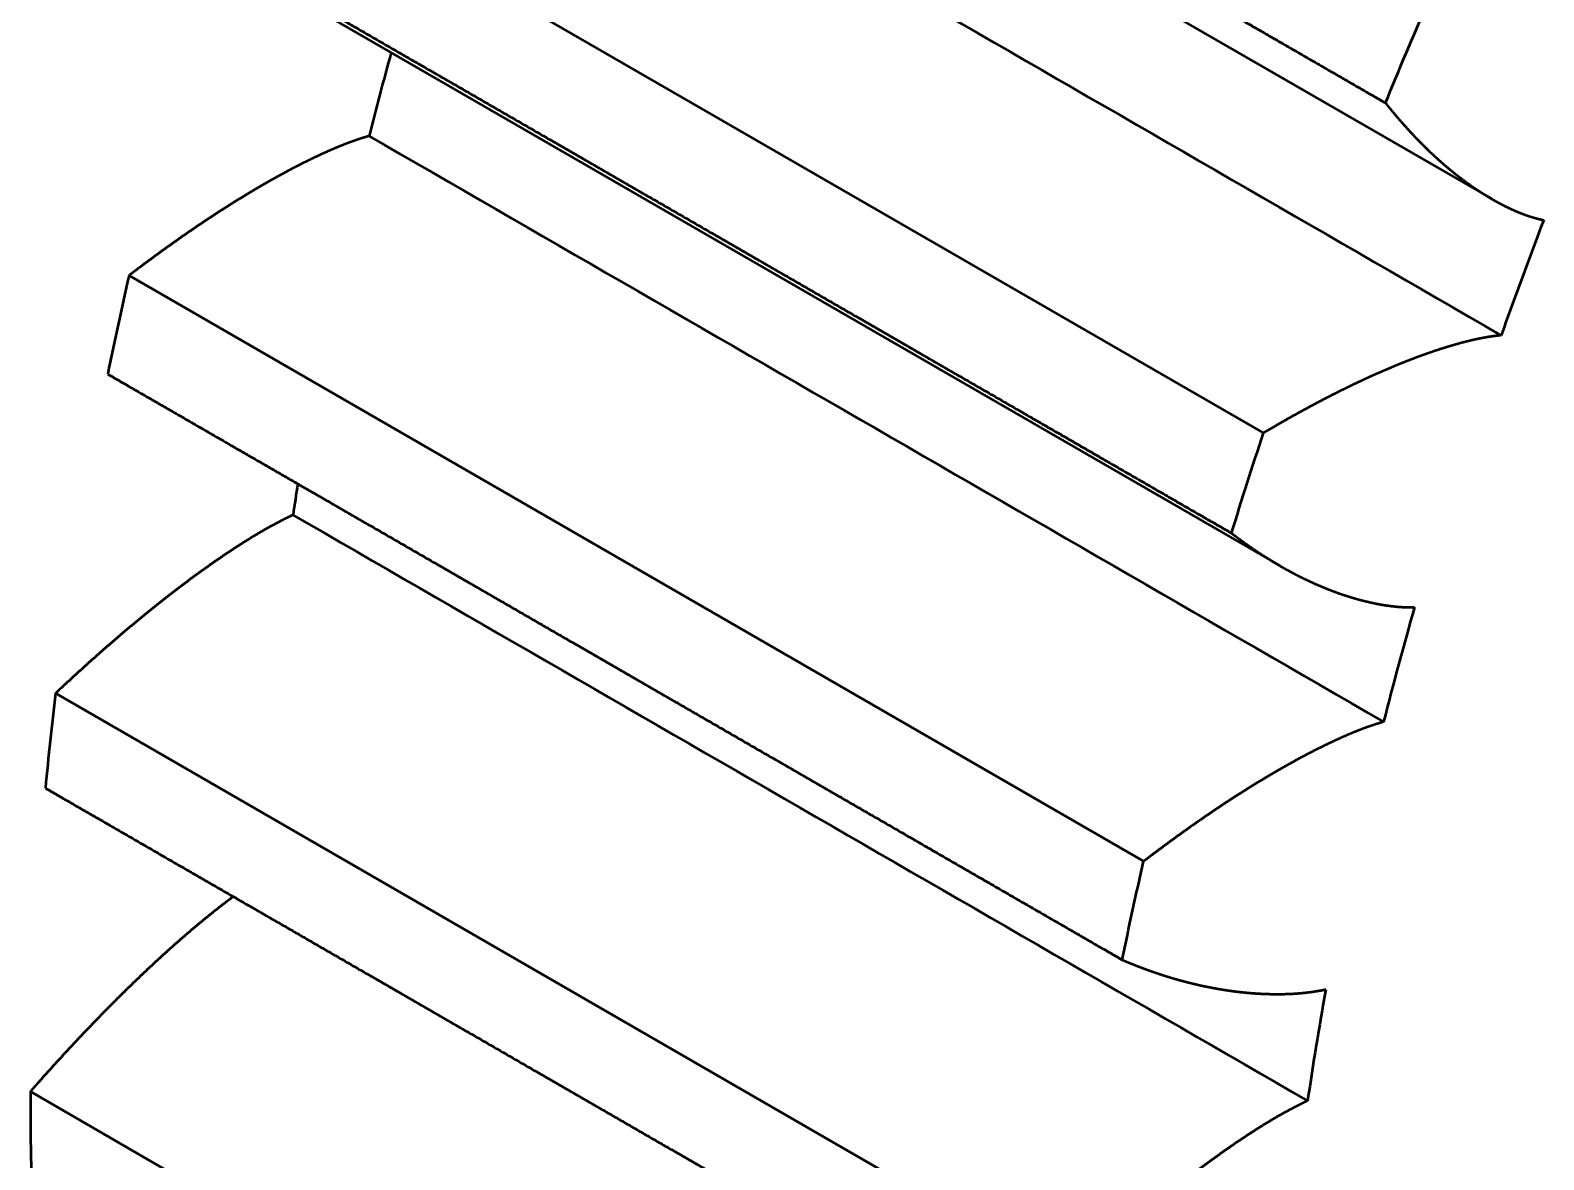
# Model space of a CAD drawing. Header units: inches. Extents: x 0.5 to 16.8, y 0.4 to 9.6.
# Drawn here: x 9.3608 to 9.4646, y 1.8467 to 1.9242 of the extents above; entities that cross this region are included whole.
import ezdxf

# ---------------------------------------------------------------- set-up
doc = ezdxf.new("R2010")
doc.units = ezdxf.units.IN
doc.header["$LTSCALE"] = 0.75
doc.header["$MEASUREMENT"] = 0
doc.layers.add('Visible', color=7, linetype='Continuous', lineweight=50)

msp = doc.modelspace()

# ---------------------------------------------------------------- linework, layer by layer
at = {"layer": 'Visible', "extrusion": (0, 0.8164965809277261, 0.5773502691896258)}
for p, q in [((9.391469902810517, 1.952791611021439, 0.5709219422406022), (9.461067026943287, 1.912609692668639, 0.6277477561370688)), ((9.445404541663496, 1.896561576621934, 0.6355825729747266), (9.375807417530726, 1.936743494974735, 0.5787567590782601)), ((9.376951471317174, 1.927621917343231, 0.5709056556729593), (9.446548595449944, 1.88743999899043, 0.6277314695694258)), ((9.437177095460587, 1.86718239581478, 0.624884877542172), (9.367579971327817, 1.907364314167353, 0.5680590636457055)), ((9.432142910771066, 1.838526062718984, 0.6107873819669294), (9.362545786638297, 1.878707981072012, 0.5539615680700081)), ((9.43040928250139, 1.81120333732315, 0.5935905498909051), (9.36081215836862, 1.851385255676178, 0.5367647359939838))]:
    msp.add_line(p, q, dxfattribs=at)
at = {"layer": 'Visible', "extrusion": (-0.7071067811865475, 0.4082482904638631, -0.577350269189626)}
for radius, start, end in [(0.221456692913604, 76.70145875790458, 78.6514010467333), (0.2214566929131574, 68.32936573463303, 70.27930802344646), (0.2214566929133587, 59.95727271137307, 61.90721500022711)]:
    msp.add_arc((-6.4399000688027, -3.86472908437858, -6.271595350644545), radius, start, end, dxfattribs=at)
at = {"layer": 'Visible', "extrusion": (0.7071067811865475, -0.4082482904638631, 0.577350269189626)}
for centre, radius, start, end in [((6.439900068802633, -3.864729084378323, 6.173170153794048), 0.1993110236220198, 114.3111774286712, 116.1267540213124), ((6.4399000688027, -3.86472908437858, 6.271595350644545), 0.1993110236220306, 105.2645722205967, 107.7546609980465), ((6.439900068802633, -3.864729084378323, 6.173170153794048), 0.2214566929133587, 118.0927849997729, 120.0427272886269), ((6.439900068802633, -3.864729084378323, 6.173170153794048), 0.1993110236220138, 123.798439439326, 124.4988470445358), ((6.4399000688027, -3.86472908437858, 6.271595350644545), 0.1993110236218912, 113.6366652438027, 116.1267540213124), ((6.439900068802633, -3.864729084378323, 6.173170153794048), 0.2214566929135386, 126.4648780230524, 128.4148203118612), ((6.4399000688027, -3.86472908437858, 6.271595350644545), 0.1993110236221114, 122.0087582671021, 124.4988470445358), ((6.439900068802633, -3.864729084378323, 6.173170153794048), 0.221456692913201, 134.8369710462793, 136.7869133350875)]:
    msp.add_arc(centre, radius, start, end, dxfattribs=at)
at = {"layer": 'Visible'}
for points, degree in [([(9.384175634407487, 1.959378647886069, 0.5845132984927659), (9.385567576890256, 1.958575009519109, 0.5856498147709317), (9.388351461855567, 1.95696773278496, 0.5879228473263538), (9.39252728930342, 1.954556817683851, 0.5913323961603965), (9.398095059234269, 1.951342264215555, 0.5958784612721502), (9.405054771647205, 1.947324072380297, 0.6015610426616149), (9.412014484060595, 1.94330588054504, 0.6072436240515344), (9.418974196473986, 1.939287688709783, 0.6129262054414539), (9.425933908886922, 1.935269496874525, 0.6186087868304639), (9.432893621300313, 1.931251305039268, 0.6242913682203834), (9.439853333713703, 1.927233113204011, 0.629973949610303), (9.445421103644097, 1.924018559735714, 0.6345200147220567), (9.44959693109195, 1.921607644634605, 0.6379295635556446), (9.452380816057488, 1.920000367900457, 0.6402025961115214), (9.453772758540257, 1.919196729533496, 0.6413391123892325)], 5), ([(9.39210690605137, 1.943439939594782, 0.5635291455068909), (9.41530594742881, 1.930045966810439, 0.5824710834722282), (9.438504988806475, 1.916651994026324, 0.6014130214380202), (9.46170403018414, 1.903258021241982, 0.6203549594038122)], 3), ([(9.373614058282332, 1.929869041127404, 0.5765820916367375), (9.3750060007651, 1.929065402760443, 0.5777186079149033), (9.377789885730412, 1.927458126026295, 0.5799916404707801), (9.381965713178264, 1.925047210925186, 0.583401189304368), (9.387533483109113, 1.921832657456889, 0.5879472544161217), (9.394493195522049, 1.917814465621632, 0.5936298358055865), (9.40145290793544, 1.913796273786375, 0.599312417195506), (9.40841262034883, 1.909778081951117, 0.6049949985849707), (9.415372332761766, 1.90575989011586, 0.6106775799748903), (9.422332045175157, 1.901741698280603, 0.616360161364355), (9.429291757588548, 1.897723506445345, 0.6220427427542745), (9.434859527518942, 1.894508952977048, 0.6265888078655735), (9.439035354966794, 1.89209803787594, 0.6299983566991614), (9.441819239932332, 1.890490761141791, 0.632271389255493), (9.443211182415101, 1.889687122774831, 0.6334079055336588)], 5), ([(9.453772758540257, 1.919196729533496, 0.6413391123892325), (9.453813490501947, 1.919145508387601, 0.6412530073089329), (9.453895101194124, 1.919043346237913, 0.6410808154828374), (9.454017957536283, 1.918890943436281, 0.6408225827535716), (9.454182647309612, 1.918689421899444, 0.6404783825541926), (9.454389982980505, 1.918440333364742, 0.6400483170618827), (9.454598798768533, 1.918194073787618, 0.6396184391796851), (9.454809102599942, 1.917950664029604, 0.6391887539498384), (9.455020902844584, 1.917710129604075, 0.6387592691630744), (9.455234207386415, 1.917472499973428, 0.6383299959957185), (9.455449023795385, 1.917237807557058, 0.6379009481020148), (9.455665359512299, 1.917006086661331, 0.6374721406255048), (9.455883221965454, 1.916777372284059, 0.6370435892163187), (9.456102618662957, 1.916551698941248, 0.6366153090848456), (9.45632355718772, 1.916329099102541, 0.6361873139044292), (9.456546045714052, 1.916109604999292, 0.6357596164543793), (9.456770093527442, 1.915893250679346, 0.6353322294371537), (9.456995711503854, 1.915680073920385, 0.6349051662455167), (9.457222912496722, 1.915470117920904, 0.6344784416837683), (9.45745171182421, 1.915263433377731, 0.6340520728390402), (9.457682126372905, 1.91506007591579, 0.6336260783614307), (9.45791417349847, 1.914860102852799, 0.6332004775258611), (9.458147869861708, 1.914663569877803, 0.6327752893043908), (9.45838323038311, 1.914470528058246, 0.6323505315331204), (9.45862026664054, 1.914281019390273, 0.6319262197280295), (9.458858989606828, 1.914095083970551, 0.6315023688030124), (9.459099412991012, 1.913912768815408, 0.631078995214466), (9.459341556460235, 1.913734136372568, 0.6306561190299362), (9.459585448505553, 1.913559272133398, 0.6302337658094075), (9.459831130326169, 1.913388294948618, 0.6298119691332431), (9.460078650432937, 1.913221342891347, 0.62939076721932), (9.460328057848987, 1.913058555430098, 0.6289701986484033), (9.460579395373546, 1.912900055824593, 0.6285502981577338), (9.460832693534261, 1.912745935311477, 0.6281310928752646), (9.461087961998604, 1.912596230709369, 0.6277125969932058), (9.46134520459714, 1.912450963537594, 0.6272948210375944), (9.461604437528425, 1.912310187443381, 0.6268777831037369), (9.4618657068977, 1.912174033917609, 0.6264615197023886), (9.46212910536929, 1.912042755715447, 0.6260460960679666), (9.462394792352374, 1.911916779528838, 0.6256316186827462), (9.462662971139938, 1.911796646114908, 0.6252182209364037), (9.46293386142111, 1.91168293832834, 0.624806045906098), (9.463207673127503, 1.911576212679847, 0.6243952299932971), (9.463484580264325, 1.911476930853041, 0.6239858865451424), (9.463764692728095, 1.911385385993754, 0.6235780882507242), (9.46404806947567, 1.911301736992527, 0.623171875256503), (9.464277401118128, 1.911241186502139, 0.6228481868411109), (9.464450880471308, 1.911199359924467, 0.6226061430361369), (9.46456719090111, 1.911173068171138, 0.6224451013572434), (9.464625510497402, 1.911160320451927, 0.6223646607318187)], 5), ([(9.384047990915864, 1.916927346763487, 0.5546520263105776), (9.38397927187339, 1.916907500409934, 0.5547221561141669), (9.383841657119778, 1.91686701988624, 0.5548620750250848), (9.383634704983027, 1.916803935648886, 0.5550709313010884), (9.383357707939698, 1.916715092645745, 0.5553473605195904), (9.383009696595767, 1.916596163092208, 0.5556894897345046), (9.382659938088185, 1.916469422453929, 0.5560282355077106), (9.382308474550658, 1.916335028681715, 0.5563636579254307), (9.381955382554, 1.916193273058298, 0.5566958691747459), (9.381600781733372, 1.916044614230259, 0.5570250470459541), (9.381244816101347, 1.915889605024404, 0.5573514060670277), (9.380887636675428, 1.915728824458029, 0.5576751707089898), (9.380529384112837, 1.915562809788298, 0.5579965485990215), (9.380170170440582, 1.915391985060069, 0.5583157023779677), (9.379810063844847, 1.915216601660859, 0.5586327262931263), (9.37944910197712, 1.915036790607928, 0.5589476668747011), (9.379087302904967, 1.914852605654232, 0.5592605400029242), (9.378724676640335, 1.914664068663797, 0.5595713488764886), (9.378361237085986, 1.914471216692164, 0.559880102669922), (9.377997011882602, 1.914274140814769, 0.5601868319304231), (9.377632036758317, 1.91407296389616, 0.5604915797784997), (9.377266351524444, 1.913867824889621, 0.5607943957111274), (9.37689999561508, 1.913658861361682, 0.5610953287041411), (9.376533003552598, 1.913446191789944, 0.5613944202541461), (9.376165401355369, 1.913229901527302, 0.5616916988483354), (9.375797209215083, 1.913010053051039, 0.5619871839357984), (9.375428443471495, 1.91278669352414, 0.562280888852456), (9.375059118804078, 1.912559863250635, 0.5625728241207071), (9.3746892505003, 1.912329604434262, 0.5628630008577602), (9.374318856275526, 1.912095968297763, 0.5631514335891552), (9.37394795504611, 1.911859010657281, 0.5634381386125824), (9.373576566065598, 1.911618788936039, 0.5637231329542374), (9.373204707973859, 1.911375358856503, 0.5640064331851136), (9.37283239783483, 1.911128771213953, 0.564288054323697), (9.37245965039438, 1.910879069312159, 0.5645680089314737), (9.372086478925443, 1.910626291062499, 0.5648463075599466), (9.371712895927434, 1.910370470693124, 0.5651229591030642), (9.37133891386907, 1.910111640674359, 0.5653979712496948), (9.370964545988048, 1.909849833792805, 0.5656713509706606), (9.37058980692905, 1.909585084962828, 0.5659431050180501), (9.370214711732391, 1.909317429607199, 0.5662132400193514), (9.369839274974996, 1.909046902431783, 0.5664817626620788), (9.369463509876145, 1.908773536170656, 0.5667486799029575), (9.369087427406615, 1.908497360459705, 0.5670139992607801), (9.368711035469918, 1.908218400785927, 0.5672777290778868), (9.368334339404786, 1.907936677865564, 0.5675398774646965), (9.368032741819892, 1.907709101235923, 0.5677483365811895), (9.367806408919936, 1.907537186521722, 0.5679039745800765), (9.367655460495829, 1.907422029489226, 0.5680074195697671), (9.367579971327817, 1.907364314167353, 0.5680590636457055)], 5), ([(9.384047990915864, 1.916927346763487, 0.5546520263105776), (9.407247032293302, 1.903533373979144, 0.5735939642759149), (9.430446073670968, 1.890139401194801, 0.5925359022417069), (9.453645115048634, 1.876745428410686, 0.611477840207499)], 3), ([(9.46170403018414, 1.903258021241982, 0.6203549594038122), (9.461638543729581, 1.903251383357883, 0.6204304699108434), (9.461507309556513, 1.9032373079433, 0.6205812454695661), (9.461309674505177, 1.90321379588022, 0.6208066724461787), (9.46104459226672, 1.903177644740708, 0.621105767841982), (9.460710628640985, 1.903124461518473, 0.6214771818627014), (9.460374078730869, 1.903063348978549, 0.6218461565481448), (9.460035001071677, 1.902994466033533, 0.6222127325745532), (9.459693502572694, 1.902918105975232, 0.6225769863945061), (9.459349750716687, 1.902834730809218, 0.6229390395719747), (9.459003947206387, 1.902744897453658, 0.6232990388730286), (9.458656303466572, 1.902649189169779, 0.6236571377839937), (9.458307016160237, 1.902548147041898, 0.6240134780468907), (9.457956241434434, 1.902442197923619, 0.6243681702530921), (9.457604073483939, 1.902331594494626, 0.6247212777097957), (9.45725056333777, 1.902216468002052, 0.6250728307245481), (9.456895734334243, 1.902096871740923, 0.6254228384000271), (9.45653959840661, 1.901972826831752, 0.6257713010541011), (9.456182172969196, 1.901844369709579, 0.6261182231237399), (9.455823494840391, 1.901711591301137, 0.626463623809741), (9.455463612258885, 1.901574614597621, 0.6268075309994856), (9.455102579235248, 1.901433578821525, 0.6271499769900402), (9.454740449258228, 1.901288621800177, 0.627490993729225), (9.454377268908278, 1.901139862118725, 0.6278306080212133), (9.454013072795536, 1.900987384967038, 0.628168837713929), (9.453647887304673, 1.900831252460875, 0.6285056944175267), (9.453281733357475, 1.900671511260043, 0.628841185499823), (9.452914629491719, 1.900508201088996, 0.6291753163473004), (9.45254659504008, 1.900341363560756, 0.629508092706601), (9.452177652698769, 1.900171049358732, 0.6298395226199318), (9.451807826842927, 1.8999973137918, 0.6301696153423109), (9.45143714236065, 1.899820213805242, 0.6304983806599012), (9.45106562336196, 1.899639804667913, 0.6308258281233066), (9.45069329189187, 1.899456136744675, 0.6311519663481704), (9.450320166925852, 1.899269252932072, 0.6314768024258228), (9.449946265410066, 1.89907919070788, 0.6318003421019966), (9.449571603115604, 1.898885983800483, 0.6321225899114324), (9.44919619556595, 1.898689664077892, 0.6324435493747842), (9.448820059028098, 1.89849026358138, 0.6327632232273572), (9.448443211326552, 1.898287816317861, 0.6330816136842259), (9.448065670712825, 1.898082356751047, 0.6333987227608304), (9.447687454924566, 1.897873918678897, 0.6337145526345012), (9.447308580204666, 1.897662534092888, 0.634029106030539), (9.446929060345614, 1.897448232164606, 0.6343423866846933), (9.44654890580387, 1.897231038303062, 0.634654399757892), (9.446168124086629, 1.897010973391389, 0.6349651508226088), (9.445863000878493, 1.896832637150055, 0.6352127461400414), (9.445633879624669, 1.896697604460769, 0.6353978786905827), (9.44548100828911, 1.896607014010897, 0.6355210499536952), (9.445404541663496, 1.896561576621934, 0.6355825729747266)], 5), ([(9.366117137582936, 1.900602632896835, 0.5650694310938889), (9.367509080065705, 1.899798994529647, 0.5662059473720547), (9.370292965031016, 1.898191717795498, 0.5684789799274768), (9.374468792478869, 1.895780802694617, 0.5718885287610647), (9.380036562409718, 1.89256624922632, 0.5764345938728184), (9.386996274822653, 1.888548057391063, 0.5821171752627379), (9.393955987236044, 1.884529865555805, 0.5877997566526574), (9.400915699649435, 1.880511673720321, 0.5934823380421221), (9.40787541206237, 1.876493481885291, 0.5991649194315869), (9.414835124475761, 1.872475290049806, 0.6048475008215064), (9.421794836889152, 1.868457098214549, 0.6105300822114259), (9.427362606819546, 1.865242544746479, 0.6150761473227249), (9.431538434267399, 1.862831629645143, 0.6184856961563128), (9.434322319232937, 1.861224352910995, 0.6207587287121896), (9.435714261715706, 1.860420714544034, 0.6218952449903554)], 5), ([(9.37883135004677, 1.89093378220673, 0.5426608546954412), (9.378760863043684, 1.890901150374248, 0.5427241091006181), (9.378619800729442, 1.890835127513355, 0.5428501892342865), (9.378407942332164, 1.89073381563253, 0.5430380234020049), (9.378124934194833, 1.890594174300759, 0.5432858948338435), (9.37777029239101, 1.890412033192888, 0.5435914473514458), (9.377414779781024, 1.890222365712134, 0.5438927444365618), (9.377058421199994, 1.890025325483066, 0.544189864298005), (9.376701261248858, 1.889821195569994, 0.5444829524703891), (9.376343369164491, 1.889610421483894, 0.5447722391804746), (9.375984828199766, 1.889393540179753, 0.5450580021470159), (9.375625725747799, 1.889171114090232, 0.545340532037244), (9.375266143460298, 1.888943665192983, 0.5456200979415371), (9.374906146857032, 1.888711605687377, 0.5458969110854923), (9.37454577666313, 1.888475180310479, 0.5461710946447056), (9.374185056348782, 1.888234517057754, 0.5464427103820526), (9.373823998327229, 1.887989668993214, 0.5467117806151691), (9.373462610475375, 1.887740658261237, 0.5469783113562698), (9.373100902887021, 1.887487521744788, 0.5472423163232634), (9.372738893436921, 1.887230348728735, 0.5475038367567322), (9.372376604580726, 1.886969259331181, 0.5477629300921762), (9.37201406108284, 1.886704389276474, 0.5480196619696471), (9.371651287481203, 1.886435872936772, 0.5482740973525324), (9.371288305504553, 1.886163826156917, 0.5485262915444764), (9.370925132025608, 1.885888332635204, 0.5487762830625798), (9.370561780612665, 1.885609453877578, 0.5490240987815014), (9.37019826267397, 1.885327236544754, 0.549269757723323), (9.369834588718735, 1.885041720662457, 0.5495132753180769), (9.369470769663398, 1.884752948124742, 0.5497546678207073), (9.369106817865262, 1.884460969602969, 0.5499939559258564), (9.368742746377851, 1.884165840229571, 0.5502311626314622), (9.368378568410893, 1.883867616681982, 0.5504663118363169), (9.368014296735513, 1.883566353950073, 0.5506994267816481), (9.367649943071687, 1.883262102175422, 0.5509305285700066), (9.367285517620989, 1.882954904146573, 0.5511596349620049), (9.36692102970142, 1.882644797401099, 0.551386761089816), (9.366556488272412, 1.882331815936823, 0.5516119200192406), (9.36619190248371, 1.882015992135166, 0.5518351234427428), (9.36582728226131, 1.881697358827296, 0.552056382417959), (9.365462638757439, 1.881375951092195, 0.5522757080898373), (9.365097983480386, 1.881051804557728, 0.5524931115573963), (9.364733327536218, 1.880724954095285, 0.5527086038769085), (9.364368680839565, 1.880395432486694, 0.5529221960841824), (9.36400405130485, 1.880063269199127, 0.5531338993232566), (9.363639444113236, 1.879728489253239, 0.5533437249414419), (9.3632748623229, 1.879391112759777, 0.5535516834129339), (9.362983218390813, 1.879119146143239, 0.5537165633845689), (9.362764497736865, 1.878914013467465, 0.5538393896777052), (9.362618689428022, 1.878776744224979, 0.5539209036437569), (9.362545786638297, 1.878707981072012, 0.5539615680700081)], 5), ([(9.37883135004677, 1.89093378220673, 0.5426608546954412), (9.402030391424208, 1.877539809422615, 0.5616027926607785), (9.425229432801874, 1.864145836638272, 0.5805447306265705), (9.44842847417954, 1.850751863854157, 0.5994866685923625)], 3), ([(9.443211182415101, 1.889687122774831, 0.6334079055336588), (9.443260904317189, 1.889648736517756, 0.6333198657061985), (9.443360468686027, 1.889572251609707, 0.6331438417591926), (9.443510176932936, 1.889458387064451, 0.6328799729594721), (9.443710511898647, 1.88930829469291, 0.6325284824042683), (9.44396214087465, 1.889123567474826, 0.6320896792371968), (9.444214985232069, 1.888941744173735, 0.6316514409181764), (9.444469050760521, 1.888762845577276, 0.6312137750546754), (9.444724343131615, 1.888586896827974, 0.6307766924787757), (9.444980867004919, 1.888413926586736, 0.6303402077492137), (9.445238626333097, 1.888243966157461, 0.6299043381627598), (9.445497624692965, 1.88807704854753, 0.629469102676012), (9.445757865561294, 1.887913207394831, 0.6290345208171857), (9.446019352560828, 1.887752475912748, 0.6286006116342833), (9.446282089651962, 1.887594885455201, 0.6281673924481765), (9.446546081452201, 1.887440467280612, 0.6277348797061677), (9.446811333530835, 1.887289254547341, 0.6273030900347294), (9.447077852676106, 1.887141284165637, 0.6268720412176663), (9.447345647093702, 1.88699659842996, 0.6264417531137951), (9.44761472666028, 1.886855247025778, 0.6260122487574336), (9.447885102298418, 1.886717284483666, 0.6255835533324898), (9.448156785215136, 1.886582766986294, 0.625155692838689), (9.448429786083583, 1.886451749075604, 0.6247286927723508), (9.448704114312935, 1.886324280693088, 0.6243025769226733), (9.448979776905166, 1.886200402763052, 0.6238773656523335), (9.44925678045843, 1.886080154342153, 0.6234530784972776), (9.449535133605654, 1.885963581403757, 0.623029737392244), (9.44981484936125, 1.885850745316247, 0.622607369792604), (9.450095947207732, 1.885741730425025, 0.622186011478334), (9.450378455917647, 1.885636654319569, 0.621765710357522), (9.450662409606824, 1.885535653744682, 0.6213465213418203), (9.450947842757845, 1.885438866831691, 0.6209284998712974), (9.451234785287628, 1.885346415548156, 0.620511695550249), (9.451523258117053, 1.885258389932233, 0.620096146421929), (9.45181326687089, 1.885174825760487, 0.6196818708958745), (9.452104812904967, 1.88509574356226, 0.6192688818268834), (9.452397906659602, 1.885021195912032, 0.6188572036048754), (9.452692580524857, 1.884951313015108, 0.618446888629478), (9.45298890105278, 1.884886346007079, 0.6180380329706168), (9.453286983755337, 1.884826719470311, 0.6176307953810465), (9.453586976372893, 1.884772971755638, 0.6172253755876227), (9.45388903875119, 1.884725683242777, 0.6168219882106314), (9.454193323696249, 1.884685408116411, 0.616420837970054), (9.454499957810416, 1.884652606098825, 0.6160220948822825), (9.45480902085524, 1.884627568964788, 0.6156258675755453), (9.455120555417128, 1.884610454735594, 0.6152322156312948), (9.45537177370625, 1.884603153312582, 0.6149193744349759), (9.455561307845759, 1.884601275397017, 0.6146859155824131), (9.455688161505353, 1.884601621352203, 0.6145307968408815), (9.455751712727082, 1.88460219380454, 0.6144533675928869)], 5), ([(9.453645115048634, 1.876745428410686, 0.611477840207499), (9.45357639600616, 1.876725582057134, 0.6115479700106334), (9.453438781252547, 1.876685101533212, 0.6116878889215513), (9.453231829115797, 1.876622017295858, 0.6118967451980097), (9.452954832072468, 1.876533174293172, 0.6121731744165118), (9.452606820728537, 1.876414244739408, 0.6125153036309712), (9.452257062220955, 1.876287504100901, 0.612854049404632), (9.451905598683428, 1.876153110328914, 0.6131894718218973), (9.45155250668677, 1.876011354705497, 0.6135216830712125), (9.451197905866142, 1.875862695877231, 0.6138508609424207), (9.450841940234117, 1.875707686671376, 0.614177219963949), (9.450484760808198, 1.875546906105228, 0.6145009846054563), (9.450126508245607, 1.875380891435498, 0.614822362495488), (9.449767294573352, 1.875210066707268, 0.615141516274889), (9.449407187977616, 1.875034683307831, 0.6154585401895929), (9.449046226109889, 1.874854872255355, 0.6157734807711677), (9.448684427037737, 1.874670687301204, 0.6160863538993908), (9.448321800773105, 1.874482150311223, 0.6163971627729552), (9.447958361218756, 1.87428929833959, 0.6167059165663886), (9.447594136015372, 1.874092222462195, 0.6170126458268896), (9.447229160891087, 1.87389104554336, 0.6173173936749663), (9.446863475657214, 1.873685906536821, 0.617620209607594), (9.44649711974785, 1.873476943009109, 0.6179211426006077), (9.446130127685368, 1.873264273437144, 0.6182202341506127), (9.445762525488139, 1.873047983174501, 0.6185175127448019), (9.445394333347853, 1.872828134698239, 0.618812997832265), (9.445025567604265, 1.872604775171112, 0.6191067027493773), (9.444656242936848, 1.872377944898062, 0.6193986380171737), (9.44428637463307, 1.872147686081689, 0.6196888147542268), (9.443915980408295, 1.87191404994519, 0.6199772474856218), (9.443545079178879, 1.871677092304708, 0.6202639525095037), (9.443173690198368, 1.871436870583238, 0.6205489468507039), (9.442801832106628, 1.871193440503475, 0.6208322470820349), (9.4424295219676, 1.870946852861152, 0.6211138682206183), (9.442056774527149, 1.870697150959359, 0.6213938228283951), (9.441683603058213, 1.870444372709699, 0.6216721214564132), (9.441310020060204, 1.870188552340323, 0.6219487729995308), (9.44093603800184, 1.869929722321785, 0.6222237851461614), (9.440561670120818, 1.869667915440232, 0.6224971648675819), (9.44018693106182, 1.8694031666098, 0.6227689189149714), (9.439811835864706, 1.869135511254399, 0.6230390539158179), (9.439436399107766, 1.868864984078755, 0.6233075765590002), (9.439060634008914, 1.868591617817856, 0.6235744937998788), (9.438684551539385, 1.868315442106905, 0.6238398131577014), (9.438308159602688, 1.868036482432899, 0.6241035429743533), (9.437931463537783, 1.867754759512536, 0.6243656913620725), (9.437629865952662, 1.867527182883123, 0.6245741504781108), (9.437403533052706, 1.867355268168922, 0.624729788476543), (9.437252584628599, 1.867240111136653, 0.6248332334666884), (9.437177095460587, 1.86718239581478, 0.624884877542172)], 5), ([(9.361844656158386, 1.872203185874469, 0.5502206892351751), (9.363236598641155, 1.871399547507281, 0.5513572055133409), (9.366020483606466, 1.869792270773132, 0.5536302380692177), (9.370196311054318, 1.867381355672251, 0.5570397869028056), (9.375764080985167, 1.864166802203954, 0.5615858520145594), (9.382723793398103, 1.860148610368697, 0.5672684334040241), (9.389683505811494, 1.856130418533439, 0.5729510147939436), (9.396643218224884, 1.852112226697955, 0.5786335961834084), (9.40360293063782, 1.848094034862925, 0.5843161775733279), (9.410562643051211, 1.84407584302744, 0.5899987589627926), (9.417522355464602, 1.840057651192183, 0.5956813403527121), (9.423090125394996, 1.836843097724113, 0.6002274054640111), (9.427265952842848, 1.834432182622777, 0.603636954297599), (9.430049837808387, 1.832824905888629, 0.6059099868539306), (9.431441780291156, 1.832021267521668, 0.6070465031320964)], 5), ([(9.435714261715706, 1.860420714544034, 0.6218952449903554), (9.435771913822013, 1.860395981312195, 0.6218071468333619), (9.435887309825606, 1.860346803788843, 0.6216310424092626), (9.43606067920587, 1.860273904324913, 0.621367161444141), (9.436292389572376, 1.860178440076879, 0.6210158719445644), (9.436582948818344, 1.860062011314994, 0.6205776834308381), (9.436874432807148, 1.859948499538632, 0.6201404249636653), (9.437166845066717, 1.859837925017018, 0.6197041065538542), (9.437460188450817, 1.859730311985913, 0.6192687418451897), (9.437754464294816, 1.859625687694461, 0.6188343484677716), (9.43804967284905, 1.859524081663267, 0.6184009469916418), (9.438345813751315, 1.859425524897915, 0.6179685597835487), (9.438642886452957, 1.859330048959691, 0.6175372098327898), (9.438940890613598, 1.859237685051539, 0.6171069196193457), (9.439239826485622, 1.859148462741587, 0.6166777097428167), (9.439539695032867, 1.859062411651394, 0.6162495999678868), (9.439840497989056, 1.858979563341336, 0.6158226104880669), (9.44014223791078, 1.858899953068885, 0.6153967631030355), (9.44044491817954, 1.858823621322017, 0.614972082300028), (9.440748543021986, 1.858750615716417, 0.6145485965735134), (9.441053117162259, 1.858680988526658, 0.6141263370986962), (9.44135864542, 1.858614793601419, 0.6137053360516802), (9.441665132254233, 1.858552083174573, 0.6132856249050747), (9.4419725813616, 1.85849290499641, 0.6128672328964058), (9.442280995018795, 1.858437298047193, 0.612450184800764), (9.442590375309013, 1.858385299511156, 0.6120345043600537), (9.442900725605345, 1.858336953339176, 0.6116202185198745), (9.443212051992308, 1.858292318513122, 0.6112073615358895), (9.443524364527324, 1.85825147643277, 0.6107959786481842), (9.44383767894374, 1.858214540920926, 0.6103861310730281), (9.444152014235218, 1.85818164448051, 0.609977889241236), (9.44446738960892, 1.858152920960947, 0.6095713242734746), (9.44478382146281, 1.858128488438297, 0.6091664995806241), (9.445101320662847, 1.858108433832513, 0.6087634633163361), (9.445419888673772, 1.85809279111686, 0.6083622377086613), (9.44573952434553, 1.858081579392092, 0.6079628376719484), (9.446060232139192, 1.858074849038985, 0.607565293368225), (9.446382030038425, 1.858072726203545, 0.6071696719700412), (9.44670495706487, 1.85807545504872, 0.6067760983355583), (9.447029082371731, 1.858083448998059, 0.6063847801042357), (9.447354494996947, 1.858097232521459, 0.6059959790832181), (9.447681291537496, 1.858117371154776, 0.6056099768602508), (9.448009564415774, 1.858144404945278, 0.6052270421132562), (9.4483393901337, 1.858178781854804, 0.6048473979021765), (9.448670816617554, 1.858220786069069, 0.6044711864810779), (9.449003869175389, 1.858270571371804, 0.6040984855940223), (9.449271619829691, 1.858316674633443, 0.6038031592820516), (9.44947316916387, 1.85835478540389, 0.6035832611532896), (9.449607862388579, 1.858381761695, 0.6034373714355752), (9.449675290750978, 1.858395642117557, 0.6033646038349616)], 5), ([(9.44842847417954, 1.850751863854157, 0.5994866685923625), (9.448357987176454, 1.850719232021675, 0.5995499229975394), (9.448216924862212, 1.850653209160555, 0.5996760031312078), (9.448005066464933, 1.850551897279729, 0.5998638372989262), (9.447722058327603, 1.850412255947731, 0.6001117087303101), (9.447367416523779, 1.85023011483986, 0.6004172612483671), (9.447011903913793, 1.850040447359788, 0.6007185583330283), (9.446655545332764, 1.849843407130265, 0.6010156781949263), (9.446298385381628, 1.849639277216966, 0.6013087663673105), (9.445940493297261, 1.849428503130866, 0.6015980530769411), (9.445581952332535, 1.84921162182718, 0.6018838160434825), (9.445222849880569, 1.848989195737431, 0.6021663459337105), (9.444863267593067, 1.84876174684041, 0.6024459118384584), (9.444503270989802, 1.848529687334803, 0.6027227249824136), (9.4441429007959, 1.848293261957451, 0.6029969085416269), (9.443782180481552, 1.848052598704953, 0.6032685242789739), (9.443421122459998, 1.847807750640641, 0.6035375945120904), (9.443059734608145, 1.847558739908209, 0.6038041252531912), (9.44269802701979, 1.847305603392215, 0.6040681302197299), (9.44233601756969, 1.847048430375935, 0.6043296506536535), (9.441973728713496, 1.846787340978381, 0.6045887439886428), (9.44161118521561, 1.846522470923674, 0.6048454758661137), (9.441248411613973, 1.846253954583972, 0.6050999112494537), (9.440885429637323, 1.845981907804344, 0.605352105440943), (9.440522256158378, 1.845706414282176, 0.6056020969590463), (9.440158904745434, 1.84542753552455, 0.6058499126784227), (9.43979538680674, 1.845145318191953, 0.6060955716202443), (9.439431712851505, 1.844859802309429, 0.6063390892145435), (9.439067893796167, 1.844571029771942, 0.6065804817171738), (9.438703941998032, 1.844279051250169, 0.6068197698227777), (9.438339870510621, 1.843983921876543, 0.6070569765283835), (9.437975692543663, 1.843685698329409, 0.6072921257332382), (9.437611420868283, 1.8433844355975, 0.6075252406785694), (9.437247067204456, 1.843080183822394, 0.6077563424664731), (9.436882641753758, 1.842772985793772, 0.6079854488589262), (9.43651815383419, 1.842462879048526, 0.6082125749867373), (9.436153612405182, 1.842149897584022, 0.608437733916162), (9.43578902661648, 1.841834073782366, 0.6086609373396641), (9.43542440639408, 1.841515440474495, 0.6088821963144255), (9.435059762890209, 1.841194032739622, 0.6091015219867586), (9.4346951076127, 1.840869886204928, 0.6093189254538629), (9.434330451668988, 1.840543035742485, 0.609534417773375), (9.433965804972335, 1.840213514133666, 0.6097480099811037), (9.43360117543762, 1.839881350846326, 0.6099597132197232), (9.433236568246006, 1.839546570900438, 0.6101695388383632), (9.432871986455897, 1.839209194406749, 0.6103774973098552), (9.432580342523583, 1.838937227790439, 0.6105423772810354), (9.432361621869635, 1.838732095114665, 0.6106652035741718), (9.432215813560791, 1.838594825871951, 0.6107467175406782), (9.432142910771066, 1.838526062718984, 0.6107873819669294)], 5)]:
    msp.add_open_spline(points, degree=degree, dxfattribs=at)
msp.add_open_spline([(9.374736516056831, 1.864760067091538, 0.5291683701775582), (9.374678411820472, 1.864717351525542, 0.5292093285765986), (9.3745495854962, 1.864622149684465, 0.5292997900887713), (9.374350048538194, 1.864473019654724, 0.5294387210988134), (9.374079825640596, 1.864267685844197, 0.5296244822775407), (9.373738966879731, 1.86400333889469, 0.5298550257762145), (9.373385595046106, 1.863724007907194, 0.53009029928171), (9.37303234690626, 1.863439972461038, 0.5303220947389491), (9.372679240074607, 1.863151624123475, 0.5305506674553726), (9.372326286947331, 1.862859195765168, 0.5307761669128013), (9.371973496313789, 1.862562809632209, 0.530998668787106), (9.371620874667773, 1.86226251696894, 0.5312182013612983), (9.371268427583122, 1.861958339725788, 0.5314347733296927), (9.370916161130257, 1.861650313830523, 0.5316484026616308), (9.370564083036019, 1.861338524871599, 0.5318591404143262), (9.370212202006318, 1.861023087662943, 0.5320670571122719), (9.369860527229324, 1.860704131805051, 0.5322722331411569), (9.369509067825224, 1.860381785613072, 0.5324747480653969), (9.36915783226505, 1.860056159830037, 0.5326746698174247), (9.368806827916618, 1.859727334715444, 0.532872046124794), (9.368456061435385, 1.859395369492631, 0.5330669107133872), (9.368105539055026, 1.859060309326424, 0.5332592878853575), (9.367755266891212, 1.858722193110907, 0.5334491976527715), (9.367405251256063, 1.858381061537102, 0.5336366610581535), (9.367055498884842, 1.858036963644736, 0.5338217045273268), (9.3667060166913, 1.857689952708824, 0.5340043572659852), (9.366356811558493, 1.857340083452527, 0.5341846495375648), (9.36600789011823, 1.856987408960094, 0.5343626107573982), (9.365659258495501, 1.856631977651659, 0.5345382676605368), (9.365310922130451, 1.856273830888767, 0.5347116428324625), (9.364962886187417, 1.855913005034608, 0.5348827556604192), (9.364615155894857, 1.855549533131807, 0.5350516231055735), (9.364267736889136, 1.855183446782576, 0.5352182606111455), (9.363920635572189, 1.854814778164609, 0.5353826830887556), (9.363573859366173, 1.854443561772314, 0.5355449058406521), (9.363227416002932, 1.854069832678988, 0.5357049441968229), (9.362881312881203, 1.853693625180085, 0.5358628133467391), (9.362535556397237, 1.853314971404643, 0.5360185281747363), (9.362190151243116, 1.852933900024482, 0.536172103208628), (9.361845099766018, 1.852550435060493, 0.5363235525596792), (9.361500402678534, 1.852164595587283, 0.5364728888412174), (9.361224928282812, 1.851854035479846, 0.5365906755368997), (9.361018481526347, 1.851620056889942, 0.5366780722952171), (9.360880920983167, 1.851463601092519, 0.5367359179099367), (9.36081215836862, 1.851385255676178, 0.5367647359939838)], degree=5, knots=[0.1150767761656877, 0.1150767761656877, 0.1150767761656877, 0.1150767761656877, 0.1150767761656877, 0.1150767761656877, 0.1333333333333333, 0.1555555555555556, 0.1777777777777778, 0.2, 0.2222222222222222, 0.2444444444444445, 0.2666666666666667, 0.2888888888888889, 0.3111111111111111, 0.3333333333333333, 0.3555555555555555, 0.3777777777777777, 0.3999999999999999, 0.4222222222222221, 0.4444444444444443, 0.4666666666666665, 0.4888888888888887, 0.5111111111111108, 0.5333333333333331, 0.5555555555555554, 0.5777777777777776, 0.5999999999999999, 0.6222222222222221, 0.6444444444444444, 0.6666666666666666, 0.6888888888888889, 0.7111111111111111, 0.7333333333333334, 0.7555555555555556, 0.7777777777777779, 0.8000000000000002, 0.8222222222222224, 0.8444444444444447, 0.8666666666666669, 0.8888888888888892, 0.9111111111111114, 0.9333333333333337, 0.9555555555555559, 0.9777777777777782, 1, 1, 1, 1, 1, 1], dxfattribs=at)

doc.saveas('drawing.dxf')
